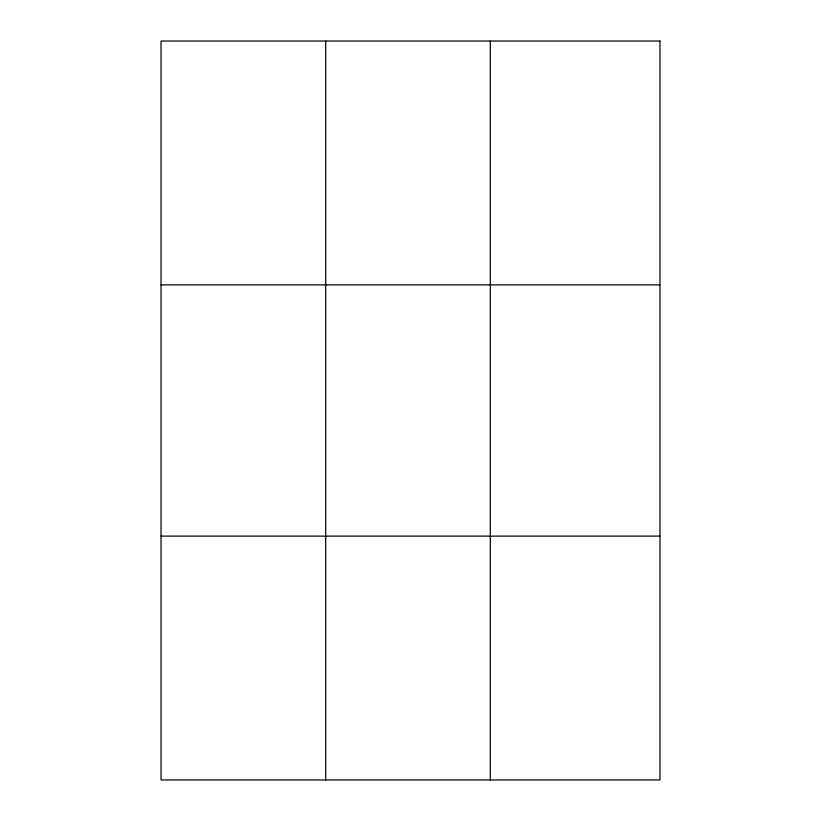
<?xml version="1.0" encoding="UTF-8"?>
<svg xmlns="http://www.w3.org/2000/svg" width="821" height="821" viewBox="0 0 821 821"><rect width="100%" height="100%" fill="white"/><g stroke="black" fill="none" stroke-linecap="round" stroke-linejoin="round"><path stroke-width="1.23" d="M161.039 284.887L659.961 284.887M161.039 536.113L659.961 536.113M490.322 41.05L490.322 779.95M325.68 41.05L325.68 779.95M659.961 41.05L659.961 779.95L161.039 779.95L161.039 41.05L659.961 41.05"/></g></svg>
